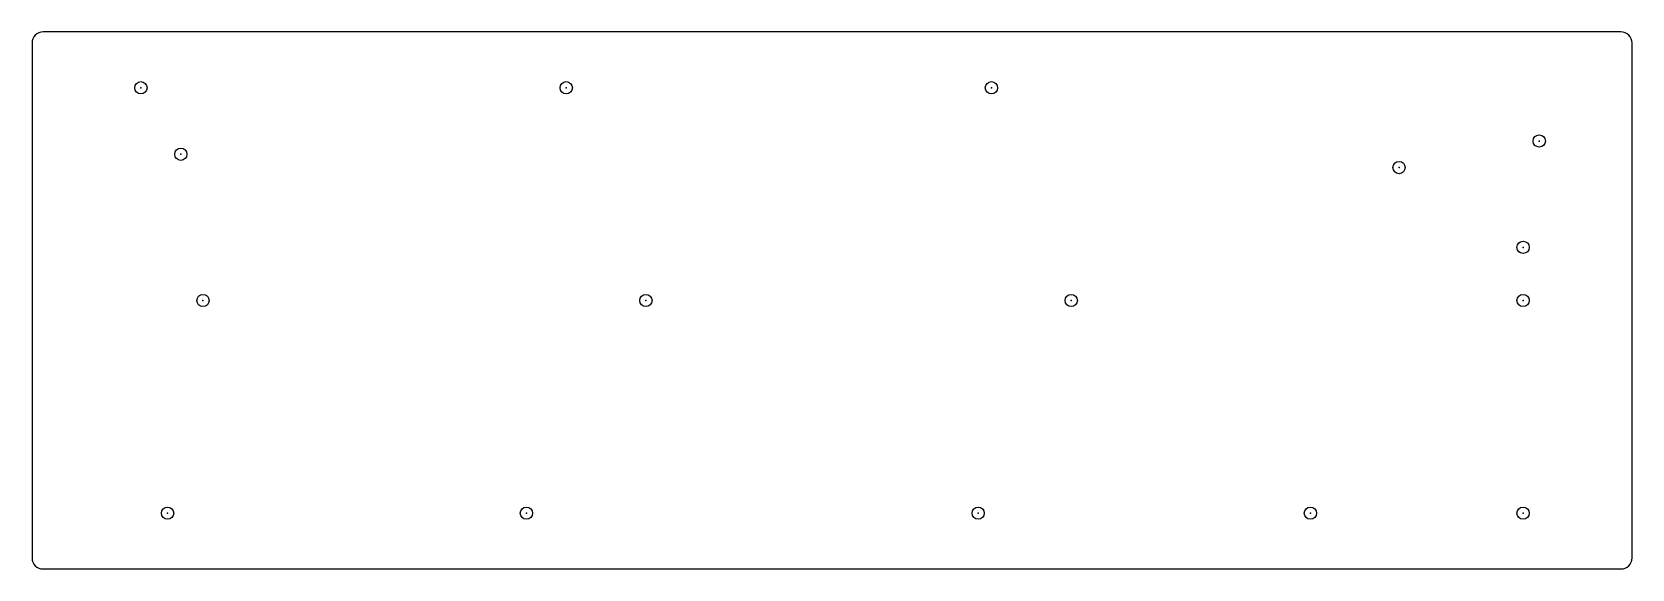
# Model space of a CAD drawing. Extents: x -140 to 146, y -49 to 47.
import ezdxf

# ---------------------------------------------------------------- set-up
doc = ezdxf.new("R2010")
doc.units = 0
for name, color, linetype in [('2D$_HOLECP', 181, 'CONTINUOUS'), ('2D$_PLATE', 111, 'CONTINUOUS'), ('2D$HOLES', 4, 'CONTINUOUS')]:
    doc.layers.add(name, color=color, linetype=linetype)

# ---------------------------------------------------------------- blocks, each defined once
blk = doc.blocks.new('M2_HOLE_SSPLATECUT')
at = {"layer": '2D$_HOLECP'}
blk.add_point((0, 0), dxfattribs=at)
at = {"layer": '2D$HOLES'}
blk.add_circle((0, 0), 1.1, dxfattribs=at)

msp = doc.modelspace()

# ---------------------------------------------------------------- linework, layer by layer
at = {"layer": '2D$_PLATE'}
for p, q in [((144.49, 47.32), (-138.21, 47.32)), ((-140.21, 45.32), (-140.21, -46.88)), ((146.49, -46.88), (146.49, 45.32)), ((-138.21, -48.88), (144.49, -48.88))]:
    msp.add_line(p, q, dxfattribs=at)
for centre, start, end in [((-138.21, 45.32), 90, 180), ((144.49, 45.32), 0, 90), ((-138.21, -46.88), 180, 270), ((144.49, -46.88), 270, 0)]:
    msp.add_arc(centre, 2, start, end, dxfattribs=at)

# ---------------------------------------------------------------- block references
at = {"layer": '2D$HOLES'}
for p in [(-120.69, 37.32), (-44.49, 37.32), (31.71, 37.32), (129.88, 27.79), (-113.54, 25.41), (104.74, 23.03), (126.96, 8.74), (-109.57, -0.78), (-30.2, -0.78), (46, -0.78), (126.96, -0.78), (-115.92, -38.88), (-51.63, -38.88), (29.33, -38.88), (88.86, -38.88), (126.96, -38.88)]:
    msp.add_blockref('M2_HOLE_SSPLATECUT', p, dxfattribs=at)

doc.saveas('drawing.dxf')
